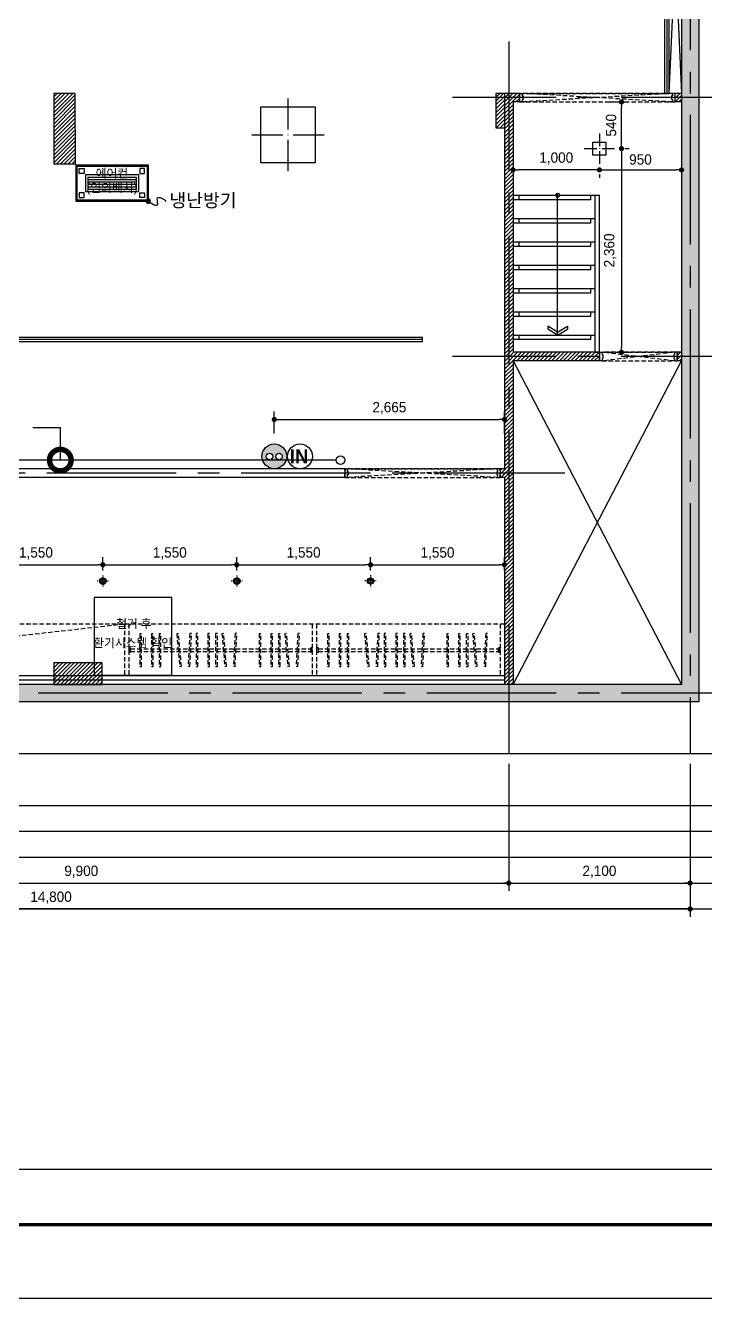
# Model space of a CAD drawing. Header units: millimetres. Extents: x -224448 to 1592092, y -164641 to 319001.
# Drawn here: x -38721 to -30847, y 216014 to 230763 of the extents above; entities that cross this region are included whole.
import ezdxf
from ezdxf.enums import TextEntityAlignment as Align

# ---------------------------------------------------------------- set-up
doc = ezdxf.new("R2010")
doc.units = ezdxf.units.MM
doc.linetypes.add('CENTER2', pattern=[1.125, 0.75, -0.125, 0.125, -0.125])
doc.linetypes.add('HIDDEN', pattern=[9.525, 6.35, -3.175])
doc.layers.get('Defpoints').update_dxf_attribs({"color": 35})
for name, color, linetype in [('ARREA', 1, 'Continuous'), ('CORE', 7, 'Continuous'), ('DIM', 3, 'Continuous'), ('I-CL-LIT', 7, 'Continuous'), ('I-LIGHT', 1, 'Continuous'), ('I-SYM', 4, 'Continuous'), ('I-TEXT', 7, 'Continuous'), ('I_CON', 2, 'Continuous'), ('I_FORMAT', 7, 'Continuous'), ('I_FUR', 6, 'Continuous'), ('I_HAT', 8, 'Continuous'), ('I_TXT', 7, 'Continuous'), ('I_WALL', 3, 'Continuous')]:
    doc.layers.add(name, color=color, linetype=linetype)
doc.styles.add('HY울릉도', font='')
doc.styles.add('IABU-글꼴스타일', font='')
doc.styles.add('NTOP', font='Dotum.ttf')
doc.styles.add('맑은고딕', font='malgun.ttf')
doc.styles.get('HY울릉도').set_extended_font_data('HY울릉도L')
doc.styles.get('IABU-글꼴스타일').set_extended_font_data('HY울릉도L')
doc.linetypes.add('BATTING', pattern='A,0.00254,-2.54,[134,ltypeshp.shx,S=2.54,R=0,X=-2.54,Y=0],-5.08,[134,ltypeshp.shx,S=2.54,R=180,X=2.54,Y=0],-2.54', length=10.16254)
doc.dimstyles.new('IABC-100 (SUB)', dxfattribs={"dimscale": 60, "dimtxt": 2, "dimasz": 1, "dimexe": 1.5, "dimexo": 2, "dimgap": 1, "dimtad": 1, "dimdec": 0, "dimdsep": 46, "dimlunit": 6, "dimtxsty": 'IABU-글꼴스타일', "dimblk": '1234_Dot', "dimcen": 1, "dimclrd": 4, "dimclre": 4, "dimclrt": 7, "dimadec": 0, "dimazin": 0, "dimtfac": 1, "dimtdec": 0, "dimtix": 1, "dimtmove": 2, "dimatfit": 3, "dimldrblk": '1234_Dot', "dimfxl": 2, "dimtolj": 1, "dimtzin": 0, "dimarcsym": 0})
pattern_1 = [(45, (29872.41, 179460.043), (-22.45064, 22.45064), [])]
pattern_2 = [(45, (33680.907, 80373.456), (-22.4506403, 22.4506403), [])]

# ---------------------------------------------------------------- blocks, each defined once
blk = doc.blocks.new('FR1')
at = {"layer": 'Defpoints'}
blk.add_lwpolyline([(89059, 47504), (131059, 47504), (131059, 17804), (89059, 17804)], close=True, dxfattribs=at)
at = {"layer": 'I_FORMAT'}
blk.add_line((126044, 19673), (90159, 19673), dxfattribs=at)
at = {"layer": 'I_FORMAT', "const_width": 50.2}
blk.add_lwpolyline([(126044, 18873), (90159, 18873), (90159, 46435), (126044, 46435)], dxfattribs=at)
blk = doc.blocks.new('1234_Dot')
at = {"color": 0, "linetype": 'ByBlock', "lineweight": -2}
blk.add_line((-0.5, 0), (-1, 0), dxfattribs=at)
at = {"color": 0, "linetype": 'ByBlock', "const_width": 0.5}
blk.add_lwpolyline([(-0.25, 0, 1), (0.25, 0, 1)], format="xyb", close=True, dxfattribs=at)
blk = doc.blocks.new('*D707')
at = {"layer": 'Defpoints', "color": 0, "ltscale": 50, "transparency": 16777216}
for p in [(-43025, 222327), (-33125, 222327), (-33125, 220827)]:
    blk.add_point(p, dxfattribs=at)
at = {"layer": 'DIM', "color": 4, "lineweight": -2, "ltscale": 50, "transparency": 16777216}
for p, q in [((-43025, 222207), (-43025, 220737)), ((-33125, 222207), (-33125, 220737)), ((-42965, 220827), (-33185, 220827))]:
    blk.add_line(p, q, dxfattribs=at)
at = {"layer": 'DIM', "color": 4, "lineweight": -2, "ltscale": 50, "transparency": 16777216, "xscale": 60, "yscale": 60, "zscale": 60, "rotation": 180}
blk.add_blockref('1234_Dot', (-43025, 220827), dxfattribs=at)
at = {"layer": 'DIM', "color": 4, "lineweight": -2, "ltscale": 50, "transparency": 16777216, "xscale": 60, "yscale": 60, "zscale": 60}
blk.add_blockref('1234_Dot', (-33125, 220827), dxfattribs=at)
at = {"layer": 'DIM', "color": 7, "ltscale": 50, "transparency": 16777216, "insert": (-38075, 220958), "char_height": 120, "attachment_point": 5, "style": 'IABU-글꼴스타일'}
blk.add_mtext('\\A1;9,900', dxfattribs=at)
blk = doc.blocks.new('*D708')
at = {"layer": 'Defpoints', "color": 0, "ltscale": 50, "transparency": 16777216}
for p in [(-33125, 222327), (-31025, 222327), (-31025, 220827)]:
    blk.add_point(p, dxfattribs=at)
at = {"layer": 'DIM', "color": 4, "lineweight": -2, "ltscale": 50, "transparency": 16777216}
for p, q in [((-33125, 222207), (-33125, 220737)), ((-31025, 222207), (-31025, 220737)), ((-33065, 220827), (-31085, 220827))]:
    blk.add_line(p, q, dxfattribs=at)
at = {"layer": 'DIM', "color": 4, "lineweight": -2, "ltscale": 50, "transparency": 16777216, "xscale": 60, "yscale": 60, "zscale": 60, "rotation": 180}
blk.add_blockref('1234_Dot', (-33125, 220827), dxfattribs=at)
at = {"layer": 'DIM', "color": 4, "lineweight": -2, "ltscale": 50, "transparency": 16777216, "xscale": 60, "yscale": 60, "zscale": 60}
blk.add_blockref('1234_Dot', (-31025, 220827), dxfattribs=at)
at = {"layer": 'DIM', "color": 7, "ltscale": 50, "transparency": 16777216, "insert": (-32075, 220958), "char_height": 120, "attachment_point": 5, "style": 'IABU-글꼴스타일'}
blk.add_mtext('\\A1;2,100', dxfattribs=at)
blk = doc.blocks.new('*D709')
at = {"layer": 'Defpoints', "color": 0, "ltscale": 50, "transparency": 16777216}
for p in [(-45825, 222327), (-31025, 222327), (-45825, 220527)]:
    blk.add_point(p, dxfattribs=at)
at = {"layer": 'DIM', "color": 4, "lineweight": -2, "ltscale": 50, "transparency": 16777216}
for p, q in [((-45825, 222207), (-45825, 220437)), ((-31025, 222207), (-31025, 220437)), ((-31085, 220527), (-45765, 220527))]:
    blk.add_line(p, q, dxfattribs=at)
at = {"layer": 'DIM', "color": 4, "lineweight": -2, "ltscale": 50, "transparency": 16777216, "xscale": 60, "yscale": 60, "zscale": 60, "rotation": 180}
blk.add_blockref('1234_Dot', (-45825, 220527), dxfattribs=at)
at = {"layer": 'DIM', "color": 4, "lineweight": -2, "ltscale": 50, "transparency": 16777216, "xscale": 60, "yscale": 60, "zscale": 60}
blk.add_blockref('1234_Dot', (-31025, 220527), dxfattribs=at)
at = {"layer": 'DIM', "color": 7, "ltscale": 50, "transparency": 16777216, "insert": (-38425, 220658), "char_height": 120, "attachment_point": 5, "style": 'IABU-글꼴스타일'}
blk.add_mtext('\\A1;14,800', dxfattribs=at)
blk = doc.blocks.new('j 10')
at = {"layer": 'I_FUR', "color": 8, "linetype": 'HIDDEN', "ltscale": 8}
for p, q in [((300474, 48442), (300574, 48442)), ((300474, 48412), (300474, 48442)), ((300474, 48442), (300474, 48442)), ((300474, 48412), (300474, 47572)), ((300504, 48412), (300474, 48412)), ((300474, 47572), (300574, 48412)), ((300574, 47582), (300474, 48412)), ((300504, 48402), (300504, 48412)), ((300544, 48402), (300504, 48402)), ((300574, 48412), (300544, 48412)), ((300544, 48412), (300544, 48402)), ((300574, 48442), (300574, 48412)), ((300574, 47572), (300574, 48412)), ((300574, 48412), (300574, 47582)), ((300504, 47572), (300474, 47572)), ((300474, 47572), (300474, 47542)), ((300474, 47542), (300574, 47542)), ((300474, 47542), (300474, 47542)), ((300544, 47582), (300504, 47582)), ((300504, 47582), (300504, 47572)), ((300544, 47572), (300544, 47582)), ((300574, 47572), (300544, 47572)), ((300574, 47542), (300574, 47572))]:
    blk.add_line(p, q, dxfattribs=at)
blk = doc.blocks.new('J20')
at = {"layer": 'I-LIGHT', "color": 144}
for p, q in [((33370, 27039), (33370, 26619)), ((33370, 27039), (34210, 27039)), ((33384, 27025), (33384, 26633)), ((33384, 27025), (34196, 27025)), ((34196, 27025), (34196, 26633)), ((34210, 27039), (34210, 26619)), ((33482, 26927), (33482, 26731)), ((33482, 26927), (34098, 26927)), ((33510, 26899), (33510, 26759)), ((33510, 26899), (34070, 26899)), ((33510, 26899), (34070, 26899)), ((33510, 26871), (34070, 26871)), ((34070, 26899), (34070, 26759)), ((34098, 26927), (34098, 26731)), ((33482, 26731), (34098, 26731)), ((33510, 26843), (34070, 26843)), ((33510, 26815), (34070, 26815)), ((33510, 26787), (34070, 26787)), ((33510, 26759), (34070, 26759)), ((33510, 26759), (34070, 26759)), ((33510, 26759), (34070, 26759)), ((33510, 26759), (34070, 26759)), ((33510, 26731), (34070, 26731)), ((33370, 26619), (34210, 26619)), ((33384, 26633), (34196, 26633))]:
    blk.add_line(p, q, dxfattribs=at)
for points in [[(33468, 26941), (33412, 26941), (33412, 26997), (33468, 26997)], [(34112, 26941), (34168, 26941), (34168, 26997), (34112, 26997)], [(33468, 26717), (33412, 26717), (33412, 26661), (33468, 26661)], [(34112, 26717), (34168, 26717), (34168, 26661), (34112, 26661)]]:
    blk.add_lwpolyline(points, close=True, dxfattribs=at)
blk = doc.blocks.new('J5')
at = {"color": 150, "ltscale": 50}
blk.add_circle((302452, 41413.6), 72, dxfattribs=at)
at = {"color": 150, "ltscale": 50, "insert": (302500.4, 41414.1), "char_height": 80, "attachment_point": 6, "style": '맑은고딕'}
blk.add_mtext('{\\fPretendard Variable SemiBold|b0|i0|c129|p2;IN}', dxfattribs=at)
blk = doc.blocks.new('l2')
blk.add_circle((354296, 53893), 37.5)
at = {"layer": 'I-CL-LIT', "color": 1}
for p, q in [((354239, 53893), (354230, 53893)), ((354344, 53893), (354248, 53893)), ((354296, 53959), (354296, 53950)), ((354296, 53942), (354296, 53845)), ((354362, 53893), (354353, 53893)), ((354296, 53836), (354296, 53828))]:
    blk.add_line(p, q, dxfattribs=at)
blk.add_circle((354296, 53893), 26.3, dxfattribs=at)
blk = doc.blocks.new('콘센트')
at = {"ltscale": 50}
h = blk.add_hatch(color=150, dxfattribs=at)
h.dxf.hatch_style = 1
edge = h.paths.add_edge_path()
edge.add_arc((-34286, -6087), 100, 0, 360)
edge = h.paths.add_edge_path(flags=16)
edge.add_arc((-34248, -6089), 26, 0, 360)
edge = h.paths.add_edge_path(flags=16)
edge.add_arc((-34325, -6089), 26, 0, 360)
at = {"color": 150, "ltscale": 50}
for centre, radius in [((-34286, -6087), 100), ((-34325, -6089), 26), ((-34248, -6089), 26)]:
    blk.add_circle(centre, radius, dxfattribs=at)
blk = doc.blocks.new('j855')
at = {"layer": 'I-LIGHT'}
for p, q in [((96735, 140572), (96735, 140427)), ((96560, 140397), (96705, 140397)), ((96735, 140398), (96735, 140396)), ((96735, 140367), (96735, 140222)), ((96765, 140397), (96910, 140397))]:
    blk.add_line(p, q, dxfattribs=at)
at = {"layer": 'I-LIGHT', "ltscale": 50}
blk.add_lwpolyline([(96660, 140472), (96810, 140472), (96810, 140322), (96660, 140322)], close=True, dxfattribs=at)
at = {"layer": 'I-LIGHT'}
blk.add_lwpolyline([(96736, 140397), (96735, 140397), (96734, 140397)], dxfattribs=at)
blk = doc.blocks.new('j51')
at = {"layer": 'I-LIGHT'}
for p, q in [((93551, 140906), (93551, 140546)), ((93131, 140486), (93491, 140486)), ((93551, 140486), (93550, 140486)), ((93551, 140487), (93551, 140485)), ((93551, 140486), (93552, 140486)), ((93551, 140426), (93551, 140066)), ((93611, 140486), (93971, 140486))]:
    blk.add_line(p, q, dxfattribs=at)
at = {"layer": 'I-LIGHT', "linetype": 'Continuous'}
blk.add_lwpolyline([(93871, 140806), (93231, 140806), (93231, 140166), (93871, 140166)], close=True, dxfattribs=at)
blk = doc.blocks.new('_DotSmall')
at = {"color": 0, "linetype": 'ByBlock', "const_width": 0.5}
blk.add_lwpolyline([(-0.0625, 0, 1), (0.0625, 0, 1)], format="xyb", close=True, dxfattribs=at)
blk = doc.blocks.new('*D723')
at = {"layer": 'Defpoints', "color": 0, "ltscale": 50, "transparency": 16777216}
for p in [(-33175, 226199), (-35840, 225915), (-33175, 225915)]:
    blk.add_point(p, dxfattribs=at)
at = {"layer": 'DIM', "color": 4, "lineweight": -2, "ltscale": 50, "transparency": 16777216}
for p, q in [((-35840, 226035), (-35840, 226289)), ((-33175, 226035), (-33175, 226289)), ((-35780, 226199), (-33235, 226199))]:
    blk.add_line(p, q, dxfattribs=at)
at = {"layer": 'DIM', "color": 4, "lineweight": -2, "ltscale": 50, "transparency": 16777216, "xscale": 60, "yscale": 60, "zscale": 60, "rotation": 180}
blk.add_blockref('1234_Dot', (-35840, 226199), dxfattribs=at)
at = {"layer": 'DIM', "color": 4, "lineweight": -2, "ltscale": 50, "transparency": 16777216, "xscale": 60, "yscale": 60, "zscale": 60}
blk.add_blockref('1234_Dot', (-33175, 226199), dxfattribs=at)
at = {"layer": 'DIM', "color": 7, "ltscale": 50, "transparency": 16777216, "insert": (-34507, 226330), "char_height": 120, "attachment_point": 5, "style": 'IABU-글꼴스타일'}
blk.add_mtext('\\A1;2,665', dxfattribs=at)
blk = doc.blocks.new('*D726')
at = {"layer": 'Defpoints', "color": 0, "ltscale": 50, "transparency": 16777216}
for p in [(-37825, 224515), (-39375, 224327), (-37825, 224327)]:
    blk.add_point(p, dxfattribs=at)
at = {"layer": 'DIM', "color": 4, "lineweight": -2, "ltscale": 50, "transparency": 16777216}
for p, q in [((-39375, 224447), (-39375, 224605)), ((-39315, 224515), (-37885, 224515)), ((-37825, 224447), (-37825, 224605))]:
    blk.add_line(p, q, dxfattribs=at)
at = {"layer": 'DIM', "color": 4, "lineweight": -2, "ltscale": 50, "transparency": 16777216, "xscale": 60, "yscale": 60, "zscale": 60, "rotation": 180}
blk.add_blockref('1234_Dot', (-39375, 224515), dxfattribs=at)
at = {"layer": 'DIM', "color": 4, "lineweight": -2, "ltscale": 50, "transparency": 16777216, "xscale": 60, "yscale": 60, "zscale": 60}
blk.add_blockref('1234_Dot', (-37825, 224515), dxfattribs=at)
at = {"layer": 'DIM', "color": 7, "ltscale": 50, "transparency": 16777216, "insert": (-38600, 224647), "char_height": 120, "attachment_point": 5, "style": 'IABU-글꼴스타일'}
blk.add_mtext('\\A1;1,550', dxfattribs=at)
blk = doc.blocks.new('*D727')
at = {"layer": 'Defpoints', "color": 0, "ltscale": 50, "transparency": 16777216}
for p in [(-36275, 224515), (-37825, 224327), (-36275, 224327)]:
    blk.add_point(p, dxfattribs=at)
at = {"layer": 'DIM', "color": 4, "lineweight": -2, "ltscale": 50, "transparency": 16777216}
for p, q in [((-37825, 224447), (-37825, 224605)), ((-37765, 224515), (-36335, 224515)), ((-36275, 224447), (-36275, 224605))]:
    blk.add_line(p, q, dxfattribs=at)
at = {"layer": 'DIM', "color": 4, "lineweight": -2, "ltscale": 50, "transparency": 16777216, "xscale": 60, "yscale": 60, "zscale": 60, "rotation": 180}
blk.add_blockref('1234_Dot', (-37825, 224515), dxfattribs=at)
at = {"layer": 'DIM', "color": 4, "lineweight": -2, "ltscale": 50, "transparency": 16777216, "xscale": 60, "yscale": 60, "zscale": 60}
blk.add_blockref('1234_Dot', (-36275, 224515), dxfattribs=at)
at = {"layer": 'DIM', "color": 7, "ltscale": 50, "transparency": 16777216, "insert": (-37050, 224647), "char_height": 120, "attachment_point": 5, "style": 'IABU-글꼴스타일'}
blk.add_mtext('\\A1;1,550', dxfattribs=at)
blk = doc.blocks.new('*D728')
at = {"layer": 'Defpoints', "color": 0, "ltscale": 50, "transparency": 16777216}
for p in [(-33175, 224515), (-34725, 224327), (-33175, 224327)]:
    blk.add_point(p, dxfattribs=at)
at = {"layer": 'DIM', "color": 4, "lineweight": -2, "ltscale": 50, "transparency": 16777216}
for p, q in [((-34725, 224447), (-34725, 224605)), ((-34665, 224515), (-33235, 224515)), ((-33175, 224447), (-33175, 224605))]:
    blk.add_line(p, q, dxfattribs=at)
at = {"layer": 'DIM', "color": 4, "lineweight": -2, "ltscale": 50, "transparency": 16777216, "xscale": 60, "yscale": 60, "zscale": 60, "rotation": 180}
blk.add_blockref('1234_Dot', (-34725, 224515), dxfattribs=at)
at = {"layer": 'DIM', "color": 4, "lineweight": -2, "ltscale": 50, "transparency": 16777216, "xscale": 60, "yscale": 60, "zscale": 60}
blk.add_blockref('1234_Dot', (-33175, 224515), dxfattribs=at)
at = {"layer": 'DIM', "color": 7, "ltscale": 50, "transparency": 16777216, "insert": (-33950, 224647), "char_height": 120, "attachment_point": 5, "style": 'IABU-글꼴스타일'}
blk.add_mtext('\\A1;1,550', dxfattribs=at)
blk = doc.blocks.new('*D711')
at = {"layer": 'Defpoints', "color": 0, "ltscale": 50, "transparency": 16777216}
for p in [(-32075, 229877), (-31820, 229877), (-31900, 229337)]:
    blk.add_point(p, dxfattribs=at)
at = {"layer": 'DIM', "color": 4, "lineweight": -2, "ltscale": 50, "transparency": 16777216}
for p, q in [((-31955, 229877), (-31730, 229877)), ((-31820, 229397), (-31820, 229817)), ((-31780, 229337), (-31730, 229337))]:
    blk.add_line(p, q, dxfattribs=at)
at = {"layer": 'DIM', "color": 4, "lineweight": -2, "ltscale": 50, "transparency": 16777216, "xscale": 60, "yscale": 60, "zscale": 60}
for p, rotation in [((-31820, 229877), 90), ((-31820, 229337), 270)]:
    blk.add_blockref('1234_Dot', p, dxfattribs=dict(at, rotation=rotation))
at = {"layer": 'DIM', "color": 7, "ltscale": 50, "transparency": 16777216, "insert": (-31940, 229607), "char_height": 120, "attachment_point": 5, "rotation": 90, "style": 'IABU-글꼴스타일'}
blk.add_mtext('\\A1;540', dxfattribs=at)
blk = doc.blocks.new('*D733')
at = {"layer": 'Defpoints', "color": 0, "ltscale": 50, "transparency": 16777216}
for p in [(-31900, 229337), (-31900, 226977), (-31820, 226977)]:
    blk.add_point(p, dxfattribs=at)
at = {"layer": 'DIM', "color": 4, "lineweight": -2, "ltscale": 50, "transparency": 16777216}
for p, q in [((-31820, 229277), (-31820, 227037)), ((-31780, 229337), (-31730, 229337)), ((-31780, 226977), (-31730, 226977))]:
    blk.add_line(p, q, dxfattribs=at)
at = {"layer": 'DIM', "color": 4, "lineweight": -2, "ltscale": 50, "transparency": 16777216, "xscale": 60, "yscale": 60, "zscale": 60}
for p, rotation in [((-31820, 229337), 90), ((-31820, 226977), 270)]:
    blk.add_blockref('1234_Dot', p, dxfattribs=dict(at, rotation=rotation))
at = {"layer": 'DIM', "color": 7, "ltscale": 50, "transparency": 16777216, "insert": (-31951, 228157), "char_height": 120, "attachment_point": 5, "rotation": 90, "style": 'IABU-글꼴스타일'}
blk.add_mtext('\\A1;2,360', dxfattribs=at)
blk = doc.blocks.new('*D734')
at = {"layer": 'Defpoints', "color": 0, "ltscale": 50, "transparency": 16777216}
for p in [(-33075, 229162), (-33075, 229090), (-32075, 229162)]:
    blk.add_point(p, dxfattribs=at)
at = {"layer": 'DIM', "color": 4, "lineweight": -2, "ltscale": 50, "transparency": 16777216}
for p, q in [((-32135, 229090), (-33015, 229090)), ((-33075, 229042), (-33075, 229000)), ((-32075, 229042), (-32075, 229000))]:
    blk.add_line(p, q, dxfattribs=at)
at = {"layer": 'DIM', "color": 4, "lineweight": -2, "ltscale": 50, "transparency": 16777216, "xscale": 60, "yscale": 60, "zscale": 60, "rotation": 180}
blk.add_blockref('1234_Dot', (-33075, 229090), dxfattribs=at)
at = {"layer": 'DIM', "color": 4, "lineweight": -2, "ltscale": 50, "transparency": 16777216, "xscale": 60, "yscale": 60, "zscale": 60}
blk.add_blockref('1234_Dot', (-32075, 229090), dxfattribs=at)
at = {"layer": 'DIM', "color": 7, "ltscale": 50, "transparency": 16777216, "insert": (-32575, 229222), "char_height": 120, "attachment_point": 5, "style": 'IABU-글꼴스타일'}
blk.add_mtext('\\A1;1,000', dxfattribs=at)
blk = doc.blocks.new('*D732')
at = {"layer": 'Defpoints', "color": 0, "ltscale": 50, "transparency": 16777216}
for p in [(-32075, 229162), (-31125, 229162), (-31125, 229090)]:
    blk.add_point(p, dxfattribs=at)
at = {"layer": 'DIM', "color": 4, "lineweight": -2, "ltscale": 50, "transparency": 16777216}
for p, q in [((-32015, 229090), (-31185, 229090)), ((-32075, 229042), (-32075, 229000)), ((-31125, 229042), (-31125, 229000))]:
    blk.add_line(p, q, dxfattribs=at)
at = {"layer": 'DIM', "color": 4, "lineweight": -2, "ltscale": 50, "transparency": 16777216, "xscale": 60, "yscale": 60, "zscale": 60, "rotation": 180}
blk.add_blockref('1234_Dot', (-32075, 229090), dxfattribs=at)
at = {"layer": 'DIM', "color": 4, "lineweight": -2, "ltscale": 50, "transparency": 16777216, "xscale": 60, "yscale": 60, "zscale": 60}
blk.add_blockref('1234_Dot', (-31125, 229090), dxfattribs=at)
at = {"layer": 'DIM', "color": 7, "ltscale": 50, "transparency": 16777216, "insert": (-31600, 229210), "char_height": 120, "attachment_point": 5, "style": 'IABU-글꼴스타일'}
blk.add_mtext('\\A1;950', dxfattribs=at)
blk = doc.blocks.new('*D738')
at = {"layer": 'Defpoints', "color": 0, "ltscale": 50, "transparency": 16777216}
for p in [(-34725, 224515), (-36275, 224327), (-34725, 224327)]:
    blk.add_point(p, dxfattribs=at)
at = {"layer": 'DIM', "color": 4, "lineweight": -2, "ltscale": 50, "transparency": 16777216}
for p, q in [((-36275, 224447), (-36275, 224605)), ((-36215, 224515), (-34785, 224515)), ((-34725, 224447), (-34725, 224605))]:
    blk.add_line(p, q, dxfattribs=at)
at = {"layer": 'DIM', "color": 4, "lineweight": -2, "ltscale": 50, "transparency": 16777216, "xscale": 60, "yscale": 60, "zscale": 60, "rotation": 180}
blk.add_blockref('1234_Dot', (-36275, 224515), dxfattribs=at)
at = {"layer": 'DIM', "color": 4, "lineweight": -2, "ltscale": 50, "transparency": 16777216, "xscale": 60, "yscale": 60, "zscale": 60}
blk.add_blockref('1234_Dot', (-34725, 224515), dxfattribs=at)
at = {"layer": 'DIM', "color": 7, "ltscale": 50, "transparency": 16777216, "insert": (-35500, 224647), "char_height": 120, "attachment_point": 5, "style": 'IABU-글꼴스타일'}
blk.add_mtext('\\A1;1,550', dxfattribs=at)
blk = doc.blocks.new('마감지시')
at = {"layer": 'I-SYM'}
blk.add_hatch(color=256, dxfattribs=at).paths.add_polyline_path([(100285, -105169, 1), (100395, -105169, 1)])
blk.add_circle((100340, -105169), 55.1, dxfattribs=at)
blk.add_open_spline([(100340, -105169), (100472, -105076), (100636, -104989), (100521, -105343), (100750, -105224), (100793, -105160)], degree=3, knots=[104.407257, 104.407257, 104.407257, 104.407257, 483.492448, 667.725925, 958.402292, 958.402292, 958.402292, 958.402292], dxfattribs=at)

msp = doc.modelspace()

# ---------------------------------------------------------------- hatches: boundary and pattern name
at = {"layer": 'I_HAT', "true_color": 0x000000}
h = msp.add_hatch(color=18, dxfattribs=at)
h.dxf.hatch_style = 1
h.paths.add_polyline_path([(-30924.535, 233627.026), (-45318.984, 233627.026), (-45930.412, 222927.026), (-30924.535, 222927.026)])
h.paths.add_polyline_path([(-31124.535, 233427.026), (-31124.535, 223127.026), (-45718.657, 223127.026), (-45130.086, 233427.026)], flags=16)
h.paths.add_polyline_path([(-43472.035, 232904.103), (-43472.035, 232478.123), (-43074.535, 232478.123), (-43074.535, 230927.026), (-42974.535, 230927.026), (-42949.535, 230927.026), (-42949.535, 233402.026), (-31149.535, 233402.026), (-31149.535, 229977.026), (-31174.535, 229977.026), (-31174.535, 233377.026), (-42924.535, 233377.026), (-42924.535, 230927.026), (-42974.535, 230927.026), (-43074.535, 230927.026), (-43074.535, 230948.123), (-44059.535, 230948.123), (-44259.535, 230948.123), (-44309.535, 230948.123), (-44309.535, 230898.123), (-44823.799, 230898.123, -1), (-44870.27, 230898.123, -0.414213562), (-44847.035, 230921.359), (-44847.035, 232904.103)], flags=0)
h.paths.add_polyline_path([(-44059.535, 232628.123), (-44059.535, 231688.123), (-44009.535, 231688.123), (-44009.535, 231738.123), (-43472.035, 231738.123), (-43472.035, 230998.123), (-43445.432, 230998.123), (-43357.757, 231048.742), (-43357.757, 231014.101), (-43472.035, 230948.123), (-43586.312, 231014.101), (-43586.312, 231048.742), (-43498.637, 230998.123), (-43472.035, 230998.123), (-43472.035, 231318.123), (-44059.535, 231318.123), (-44059.535, 232628.123), (-44109.535, 232628.123), (-44109.535, 231318.123), (-44209.535, 231318.123), (-44209.535, 232628.123)], flags=0)
h.paths.add_polyline_path([(-42974.535, 230027.026), (-42924.535, 230027.026), (-42924.535, 225627.026), (-42974.535, 225627.026)], flags=0)
h.paths.add_polyline_path([(-43074.535, 229877.026), (-43074.535, 223127.026), (-45332.943, 229877.026)], flags=0)
h.paths.add_polyline_path([(-33074.535, 228797.026), (-32582.671, 228797.026, -1), (-32536.2, 228797.026), (-32074.535, 228797.026), (-32074.535, 226977.026), (-32074.535, 226877.026), (-33074.535, 226877.026), (-32099.535, 225002.026), (-33074.535, 223127.026), (-33074.535, 226877.026), (-32074.535, 226877.026), (-32074.535, 226977.026), (-32124.535, 226977.026), (-33074.535, 226977.026)], flags=0)
h.paths.add_polyline_path([(-32124.535, 228527.026), (-32124.535, 227177.026), (-32174.535, 227177.026), (-32174.535, 227127.026), (-33006.936, 227127.026), (-33006.936, 227177.026), (-32559.436, 227177.026), (-32673.713, 227243.004), (-32673.713, 227277.645), (-32559.436, 227211.667), (-32559.436, 227397.026), (-33006.936, 227397.026), (-33006.936, 227447.026), (-32559.436, 227447.026), (-32559.436, 227667.026), (-33006.936, 227667.026), (-33006.936, 227717.026), (-32559.436, 227717.026), (-32559.436, 227937.026), (-33006.936, 227937.026), (-33006.936, 227987.026), (-32559.436, 227987.026), (-32559.436, 228207.026), (-33006.936, 228207.026), (-33006.936, 228257.026), (-32559.436, 228257.026), (-32559.436, 228477.026), (-33006.936, 228477.026), (-33006.936, 228527.026)], flags=0)
at = {"layer": 'I_HAT'}
h = msp.add_hatch(dxfattribs=at)
h.set_pattern_fill('ANSI31', color=256, scale=10)
h.set_pattern_definition(pattern_2)
h.paths.add_polyline_path([(-43024.535, 229927.026), (-45330.086, 229927.026), (-45332.943, 229877.026), (-43074.535, 229877.026), (-43074.535, 225577.026), (-43024.535, 225577.026)])
h.paths.add_polyline_path([(-42974.535, 229927.026), (-43024.535, 229927.026), (-43024.535, 225577.026), (-42924.535, 225577.026), (-42924.535, 225627.026), (-42974.535, 225627.026)])
h.paths.add_polyline_path([(-43024.535, 229977.026), (-43074.535, 229977.026), (-45327.229, 229977.026), (-45330.086, 229927.026), (-43024.535, 229927.026)])
h.paths.add_polyline_path([(-42974.535, 229977.026), (-43024.535, 229977.026), (-43024.535, 229927.026), (-42974.535, 229927.026)])
h.paths.add_polyline_path([(-42974.535, 225527.026), (-42924.535, 225527.026), (-42924.535, 225577.026), (-43024.535, 225577.026), (-43024.535, 223127.026), (-42974.535, 223127.026)])
h.paths.add_polyline_path([(-43024.535, 225577.026), (-43074.535, 225577.026), (-43074.535, 223127.026), (-43024.535, 223127.026)])
h.paths.add_polyline_path([(-35774.513, 223552.44), (-35234.513, 223552.44), (-35234.513, 223755.297), (-35774.513, 223755.297)], flags=9)
h.paths.add_polyline_path([(-37934.85, 224765.053), (-37291.719, 224765.053), (-37291.719, 225012.338), (-37934.85, 225012.338)], flags=9)
h.paths.add_polyline_path([(-37846.394, 228814.799), (-37096.075, 228814.799), (-37096.075, 229103.299), (-37846.394, 229103.299)], flags=9)
h.paths.add_polyline_path([(-39612.603, 227454.17), (-37198.115, 227454.17), (-37198.115, 227752.287), (-39612.603, 227752.287)], flags=9)
h.paths.add_polyline_path([(-39586.159, 227711.72), (-37048.323, 227711.72), (-37048.323, 228001.32), (-39586.159, 228001.32)], flags=9)
h.paths.add_polyline_path([(-39633.6, 227945.552), (-38624.628, 227945.552), (-38624.628, 228243.669), (-39633.6, 228243.669)], flags=9)
h.paths.add_polyline_path([(-39600.381, 228143.552), (-34544.583, 228143.552), (-34544.583, 228441.669), (-39600.381, 228441.669)], flags=9)
h.paths.add_polyline_path([(-32190.18, 224694.853), (-31548.633, 224694.853), (-31548.633, 224983.352), (-32190.18, 224983.352)], flags=9)
h.paths.add_polyline_path([(-32767.574, 224384.364), (-31576.762, 224384.364), (-31576.762, 224757.067), (-32767.574, 224757.067)], flags=9)
h.paths.add_polyline_path([(-41811.35, 231973.065), (-39602.968, 231973.065), (-39602.968, 232833.855), (-41811.35, 232833.855)], flags=9)
h.paths.add_polyline_path([(-38321.401, 224426.558), (-37675.995, 224426.558), (-37675.995, 224799.261), (-38321.401, 224799.261)], flags=9)
h.paths.add_polyline_path([(-38869.733, 228500.051), (-37133.515, 228500.051), (-37133.515, 228872.754), (-38869.733, 228872.754)], flags=9)
h = msp.add_hatch(dxfattribs=at)
h.set_pattern_fill('ANSI31', color=256, scale=10)
h.set_pattern_definition([(45, (33483, 107705.15), (-22.45064, 22.45064), [])])
h.paths.add_polyline_path([(-38144.535, 229977.026), (-38394.535, 229977.026), (-38394.535, 229157.026), (-38140.613, 229157.026)])
h = msp.add_hatch(dxfattribs=at)
h.set_pattern_fill('ANSI31', color=256, scale=10)
h.set_pattern_definition(pattern_2)
h.paths.add_polyline_path([(-33174.535, 229927.026), (-33274.535, 229927.026), (-33274.535, 229577.026), (-33174.535, 229577.026)])
h.paths.add_polyline_path([(-33174.535, 229977.026), (-33274.535, 229977.026), (-33274.535, 229927.026), (-33174.535, 229927.026)])
h = msp.add_hatch(dxfattribs=at)
h.set_pattern_fill('ANSI31', color=256, scale=10)
h.set_pattern_definition(pattern_1)
h.paths.add_polyline_path([(-33074.535, 226877.026), (-32074.535, 226877.026), (-32074.535, 226977.026), (-32124.535, 226977.026), (-33074.535, 226977.026), (-33074.535, 229877.026), (-32999.535, 229877.026), (-32999.535, 229977.026), (-33174.535, 229977.026), (-33174.535, 225627.026), (-33224.535, 225627.026), (-33224.535, 225527.026), (-33174.535, 225527.026), (-33174.535, 223127.026), (-33074.535, 223127.026)])
h = msp.add_hatch(dxfattribs=at)
h.set_pattern_fill('ANSI31', color=256, scale=10)
h.set_pattern_definition(pattern_1)
h.paths.add_polyline_path([(-31124.535, 229977.026), (-31199.535, 229977.026), (-31199.535, 229877.026), (-31124.535, 229877.026)])
h.paths.add_polyline_path([(-31124.535, 226977.026), (-31174.535, 226977.026), (-31174.535, 226877.026), (-31124.535, 226877.026)])
h = msp.add_hatch(dxfattribs=at)
h.set_pattern_fill('ANSI31', color=256, scale=10)
h.set_pattern_definition([(45, (33215, 93590.15), (-22.45064, 22.45064), [])])
h.paths.add_polyline_path([(-37834.535, 223127.026), (-37834.426, 223377.026), (-38395.455, 223377.026), (-38394.535, 223127.026)])

# ---------------------------------------------------------------- linework, layer by layer
at = {"color": 9}
for p, q in [((-31124.535, 233197.026), (-31269.926, 229977.026)), ((-31269.926, 233197.026), (-31124.535, 229977.026))]:
    msp.add_line(p, q, dxfattribs=at)
at = {"color": 2}
msp.add_line((-38140.613, 229157.026), (-38394.535, 229157.026), dxfattribs=at)
msp.add_lwpolyline([(-38394.535, 223127.026), (-37834.535, 223127.026), (-37834.426, 223377.026), (-38394.535, 223377.026)], close=True, dxfattribs=at)
at = {"layer": 'ARREA', "color": 1, "linetype": 'CENTER2', "ltscale": 2000}
for p, q in [((-31024.535, 234227.026), (-31024.535, 222327.026)), ((-33124.535, 230577.026), (-33124.535, 222327.026)), ((-30324.535, 229927.026), (-33774.535, 229927.026)), ((-30324.535, 226927.026), (-33774.535, 226927.026)), ((-32474.535, 225577.026), (-43674.535, 225577.026)), ((-30324.535, 223027.026), (-46525.677, 223027.026))]:
    msp.add_line(p, q, dxfattribs=at)
at = {"layer": 'CORE'}
msp.add_line((-32124.535, 226977.026), (-32074.535, 226977.026), dxfattribs=at)
at = {"layer": 'Defpoints'}
for points in [[(-28524.535, 236021.093), (-48325.677, 236021.093), (-48325.677, 220527.026), (-28524.535, 220527.026)], [(-28824.535, 235721.093), (-48025.677, 235721.093), (-48025.677, 220827.026), (-28824.535, 220827.026)], [(-29124.535, 235421.093), (-47725.677, 235421.093), (-47725.677, 221127.026), (-29124.535, 221127.026)], [(-29424.535, 235121.093), (-47425.677, 235121.093), (-47425.677, 221427.026), (-29424.535, 221427.026)], [(-29724.535, 234821.093), (-47125.677, 234821.093), (-47125.677, 221727.026), (-29724.535, 221727.026)], [(-30324.535, 234221.093), (-46525.677, 234221.093), (-46525.677, 222327.026), (-30324.535, 222327.026)]]:
    msp.add_lwpolyline(points, close=True, dxfattribs=at)
at = {"layer": 'I-LIGHT', "color": 6, "ltscale": 50}
for p, q in [((-42124.535, 227152.026), (-34124.535, 227152.026)), ((-34124.535, 227102.026), (-34124.535, 227152.026)), ((-42124.535, 227102.026), (-34124.535, 227102.026))]:
    msp.add_line(p, q, dxfattribs=at)
at = {"layer": 'I-LIGHT', "linetype": 'Continuous'}
msp.add_lwpolyline([(-35361.446, 229817.026), (-36001.446, 229817.026), (-36001.446, 229177.026), (-35361.446, 229177.026)], close=True, dxfattribs=at)
msp.add_lwpolyline([(-35361.446, 229817.026), (-36001.446, 229817.026), (-36001.446, 229177.026), (-35361.446, 229177.026)], close=True, dxfattribs=at)
at = {"layer": 'I-LIGHT', "color": 6, "ltscale": 50, "elevation": 0}
msp.add_lwpolyline([(-37024.535, 224136.807), (-37924.535, 224136.807), (-37924.535, 223236.807), (-37024.535, 223236.807)], close=True, dxfattribs=at)
at = {"layer": 'I-SYM', "color": 8, "linetype": 'Continuous', "ltscale": 0.5}
for p, q in [((-38634.94, 226104.767), (-38317.672, 226104.767)), ((-38317.672, 226104.767), (-38317.672, 225727.026))]:
    msp.add_line(p, q, dxfattribs=at)
at = {"layer": 'I_CON'}
for p, q in [((-30924.535, 233627.026), (-30924.535, 222927.026)), ((-31124.535, 233427.026), (-31124.535, 223127.026)), ((-38144.535, 229977.026), (-38394.535, 229977.026)), ((-38394.535, 229977.026), (-38394.535, 229157.026)), ((-38140.613, 229157.026), (-38144.535, 229977.026)), ((-31124.535, 223127.026), (-45718.657, 223127.026)), ((-30924.535, 222927.026), (-45930.412, 222927.026))]:
    msp.add_line(p, q, dxfattribs=at)
at = {"layer": 'I_FUR', "color": 8, "linetype": 'BATTING', "ltscale": 2.4}
for p, q in [((-31294.926, 233197.026), (-31294.926, 229977.026)), ((-33174.535, 223177.026), (-42974.535, 223177.026))]:
    msp.add_line(p, q, dxfattribs=at)
at = {"layer": 'I_FUR', "color": 8, "linetype": 'HIDDEN', "ltscale": 8}
for p, q in [((-31229.535, 229977.026), (-32999.535, 229977.026)), ((-32999.535, 229877.026), (-32999.535, 229977.026)), ((-32999.535, 229977.026), (-32969.535, 229977.026)), ((-32999.535, 229977.026), (-31239.535, 229977.026)), ((-32969.535, 229977.026), (-32969.535, 229947.026)), ((-31229.535, 229877.026), (-32969.535, 229977.026)), ((-31239.535, 229977.026), (-32969.535, 229877.026)), ((-31199.535, 229977.026), (-31229.535, 229977.026)), ((-31229.535, 229977.026), (-31229.535, 229947.026)), ((-31199.535, 229877.026), (-31199.535, 229977.026)), ((-32999.535, 229877.026), (-31229.535, 229877.026)), ((-32969.535, 229877.026), (-32999.535, 229877.026)), ((-32999.535, 229877.026), (-32999.535, 229877.026)), ((-32969.535, 229947.026), (-32959.535, 229947.026)), ((-32959.535, 229907.026), (-32969.535, 229907.026)), ((-32969.535, 229907.026), (-32969.535, 229877.026)), ((-32959.535, 229947.026), (-32959.535, 229907.026)), ((-31229.535, 229947.026), (-31239.535, 229947.026)), ((-31239.535, 229947.026), (-31239.535, 229907.026)), ((-31239.535, 229907.026), (-31229.535, 229907.026)), ((-31229.535, 229907.026), (-31229.535, 229877.026)), ((-31229.535, 229877.026), (-31199.535, 229877.026)), ((-31199.535, 229877.026), (-31199.535, 229877.026)), ((-33254.535, 225627.026), (-35024.535, 225627.026)), ((-35024.535, 225527.026), (-35024.535, 225627.026)), ((-35024.535, 225627.026), (-34994.535, 225627.026)), ((-35024.535, 225627.026), (-33264.535, 225627.026)), ((-35024.535, 225527.026), (-33254.535, 225527.026)), ((-34994.535, 225527.026), (-35024.535, 225527.026)), ((-35024.535, 225527.026), (-35024.535, 225527.026)), ((-34994.535, 225627.026), (-34994.535, 225597.026)), ((-33254.535, 225527.026), (-34994.535, 225627.026)), ((-33264.535, 225627.026), (-34994.535, 225527.026)), ((-34994.535, 225597.026), (-34984.535, 225597.026)), ((-34984.535, 225557.026), (-34994.535, 225557.026)), ((-34994.535, 225557.026), (-34994.535, 225527.026)), ((-34984.535, 225597.026), (-34984.535, 225557.026)), ((-33254.535, 225597.026), (-33264.535, 225597.026)), ((-33264.535, 225597.026), (-33264.535, 225557.026)), ((-33264.535, 225557.026), (-33254.535, 225557.026)), ((-33224.535, 225627.026), (-33254.535, 225627.026)), ((-33254.535, 225627.026), (-33254.535, 225597.026)), ((-33254.535, 225557.026), (-33254.535, 225527.026)), ((-33254.535, 225527.026), (-33224.535, 225527.026)), ((-33224.535, 225527.026), (-33224.535, 225627.026)), ((-33224.535, 225527.026), (-33224.535, 225527.026)), ((-33174.535, 223827.026), (-42924.535, 223827.026)), ((-37574.535, 223827.026), (-42924.535, 223227.026)), ((-37574.535, 223827.026), (-37574.535, 223227.026)), ((-37524.535, 223827.026), (-37524.535, 223227.026)), ((-35399.535, 223827.026), (-35399.535, 223227.026)), ((-35349.535, 223827.026), (-35349.535, 223227.026)), ((-33224.535, 223827.026), (-33224.535, 223227.026)), ((-37504.535, 223541.54, 0), (-35416.971, 223541.54, 0)), ((-37504.535, 223511.54, 0), (-35416.971, 223511.54, 0)), ((-35416.971, 223501.54, 0), (-35416.971, 223551.54, 0)), ((-35329.535, 223541.54, 0), (-33241.971, 223541.54, 0)), ((-35329.535, 223511.54, 0), (-33241.971, 223511.54, 0)), ((-33241.971, 223501.54, 0), (-33241.971, 223551.54, 0))]:
    msp.add_line(p, q, dxfattribs=at)
at = {"layer": 'I_FUR'}
msp.add_line((-35124.535, 225727.026), (-42824.535, 225727.026), dxfattribs=at)
at = {"layer": 'I_FUR', "color": 8, "linetype": 'HIDDEN', "ltscale": 8, "elevation": 0}
for points in [[(-37397.962, 223336.807), (-37377.962, 223336.807), (-37377.962, 223716.807), (-37397.962, 223716.807)], [(-37262.704, 223336.807), (-37242.704, 223336.807), (-37242.704, 223716.807), (-37262.704, 223716.807)], [(-37172.754, 223336.807), (-37152.754, 223336.807), (-37152.754, 223716.807), (-37172.754, 223716.807)], [(-36936.244, 223337.53), (-36916.32, 223339.273), (-36949.44, 223717.827), (-36969.363, 223716.084)], [(-36837.546, 223338.446), (-36817.573, 223337.405), (-36797.801, 223716.891), (-36817.774, 223717.931)], [(-36744.39, 223337.073), (-36724.39, 223337.073), (-36724.39, 223717.073), (-36744.39, 223717.073)], [(-36609.131, 223337.073), (-36589.131, 223337.073), (-36589.131, 223717.073), (-36609.131, 223717.073)], [(-36519.181, 223337.073), (-36499.181, 223337.073), (-36499.181, 223717.073), (-36519.181, 223717.073)], [(-36412.672, 223337.797), (-36392.748, 223339.54), (-36425.867, 223718.094), (-36445.791, 223716.35)], [(-36313.974, 223338.713), (-36294.001, 223337.672), (-36274.229, 223717.157), (-36294.202, 223718.198)], [(-36016.962, 223336.807), (-35996.962, 223336.807), (-35996.962, 223716.807), (-36016.962, 223716.807)], [(-35881.704, 223336.807), (-35861.704, 223336.807), (-35861.704, 223716.807), (-35881.704, 223716.807)], [(-35791.754, 223336.807), (-35771.754, 223336.807), (-35771.754, 223716.807), (-35791.754, 223716.807)], [(-35685.244, 223337.53), (-35665.32, 223339.273), (-35698.44, 223717.827), (-35718.363, 223716.084)], [(-35586.546, 223338.446), (-35566.573, 223337.405), (-35546.801, 223716.891), (-35566.774, 223717.931)], [(-35222.962, 223336.807), (-35202.962, 223336.807), (-35202.962, 223716.807), (-35222.962, 223716.807)], [(-35087.704, 223336.807), (-35067.704, 223336.807), (-35067.704, 223716.807), (-35087.704, 223716.807)], [(-34997.754, 223336.807), (-34977.754, 223336.807), (-34977.754, 223716.807), (-34997.754, 223716.807)], [(-34761.244, 223337.53), (-34741.32, 223339.273), (-34774.44, 223717.827), (-34794.363, 223716.084)], [(-34662.546, 223338.446), (-34642.573, 223337.405), (-34622.801, 223716.891), (-34642.774, 223717.931)], [(-34569.39, 223337.073), (-34549.39, 223337.073), (-34549.39, 223717.073), (-34569.39, 223717.073)], [(-34434.131, 223337.073), (-34414.131, 223337.073), (-34414.131, 223717.073), (-34434.131, 223717.073)], [(-34344.181, 223337.073), (-34324.181, 223337.073), (-34324.181, 223717.073), (-34344.181, 223717.073)], [(-34237.672, 223337.797), (-34217.748, 223339.54), (-34250.867, 223718.094), (-34270.791, 223716.35)], [(-34138.974, 223338.713), (-34119.001, 223337.672), (-34099.229, 223717.157), (-34119.202, 223718.198)], [(-33841.962, 223336.807), (-33821.962, 223336.807), (-33821.962, 223716.807), (-33841.962, 223716.807)], [(-33706.704, 223336.807), (-33686.704, 223336.807), (-33686.704, 223716.807), (-33706.704, 223716.807)], [(-33616.754, 223336.807), (-33596.754, 223336.807), (-33596.754, 223716.807), (-33616.754, 223716.807)], [(-33510.244, 223337.53), (-33490.32, 223339.273), (-33523.44, 223717.827), (-33543.363, 223716.084)], [(-33411.546, 223338.446), (-33391.573, 223337.405), (-33371.801, 223716.891), (-33391.774, 223717.931)]]:
    msp.add_lwpolyline(points, close=True, dxfattribs=at)
at = {"layer": 'I_FUR', "color": 8, "linetype": 'HIDDEN', "ltscale": 8}
for points in [[(-37524.535, 223552.026), (-37524.535, 223502.026), (-37504.535, 223502.026), (-37504.535, 223552.026)], [(-35416.971, 223551.54), (-35416.971, 223501.54), (-35399.535, 223501.54), (-35399.535, 223551.54)], [(-35349.535, 223552.026), (-35349.535, 223502.026), (-35329.535, 223502.026), (-35329.535, 223552.026)], [(-33241.971, 223551.54), (-33241.971, 223501.54), (-33224.535, 223501.54), (-33224.535, 223551.54)]]:
    msp.add_lwpolyline(points, close=True, dxfattribs=at)
at = {"layer": 'I_FUR'}
msp.add_circle((-35074.535, 225727.026), 50, dxfattribs=at)
at = {"layer": 'I_HAT'}
for p, q in [((-33074.535, 228797.026), (-32074.535, 228797.026)), ((-33006.936, 228797.026), (-33006.936, 228747.026)), ((-32559.436, 227177.026), (-32559.436, 228820.262)), ((-32559.436, 228797.026), (-32559.436, 228820.262)), ((-32174.535, 228747.026), (-32174.535, 228797.026)), ((-32124.535, 226977.026), (-32124.535, 228797.026)), ((-32074.535, 226977.026), (-32074.535, 228797.026)), ((-33074.535, 228747.026), (-32174.535, 228747.026)), ((-33074.535, 228527.026), (-32124.535, 228527.026)), ((-33074.535, 228477.026), (-32174.535, 228477.026)), ((-33006.936, 228527.026), (-33006.936, 228477.026)), ((-32174.535, 228477.026), (-32174.535, 228527.026)), ((-33074.535, 228257.026), (-32124.535, 228257.026)), ((-33074.535, 228207.026), (-32174.535, 228207.026)), ((-33006.936, 228257.026), (-33006.936, 228207.026)), ((-32174.535, 228207.026), (-32174.535, 228257.026)), ((-33074.535, 227987.026), (-32124.535, 227987.026)), ((-33074.535, 227937.026), (-32174.535, 227937.026)), ((-33006.936, 227987.026), (-33006.936, 227937.026)), ((-32174.535, 227937.026), (-32174.535, 227987.026)), ((-33074.535, 227717.026), (-32124.535, 227717.026)), ((-33074.535, 227667.026), (-32174.535, 227667.026)), ((-33006.936, 227717.026), (-33006.936, 227667.026)), ((-32174.535, 227667.026), (-32174.535, 227717.026)), ((-33074.535, 227447.026), (-32124.535, 227447.026)), ((-33006.936, 227447.026), (-33006.936, 227397.026)), ((-32174.535, 227397.026), (-32174.535, 227447.026)), ((-33074.535, 227397.026), (-32174.535, 227397.026)), ((-33074.535, 227177.026), (-32124.535, 227177.026)), ((-33006.936, 227177.026), (-33006.936, 227127.026)), ((-32559.436, 227211.667), (-32673.713, 227277.645)), ((-32673.713, 227277.645), (-32673.713, 227243.004)), ((-32559.436, 227177.026), (-32673.713, 227243.004)), ((-32559.436, 227211.667), (-32445.158, 227277.645)), ((-32559.436, 227177.026), (-32445.158, 227243.004)), ((-32445.158, 227277.645), (-32445.158, 227243.004)), ((-32174.535, 227127.026), (-32174.535, 227177.026)), ((-42124.535, 227127.026), (-34124.535, 227127.026)), ((-33074.535, 227127.026), (-32174.535, 227127.026)), ((-33074.535, 226877.026), (-31124.535, 223127.026)), ((-33074.535, 223127.026), (-31124.535, 226877.026))]:
    msp.add_line(p, q, dxfattribs=at)
msp.add_circle((-32559.436, 228797.026), 23.235, dxfattribs=at)
at = {"layer": 'I_WALL'}
for p, q in [((-31319.926, 233247.026), (-31319.926, 229977.026)), ((-31269.926, 233247.026), (-31269.926, 229977.026)), ((-32999.535, 229977.026), (-33274.535, 229977.026)), ((-33274.535, 229977.026), (-33274.535, 229577.026)), ((-33174.535, 229977.026), (-33174.535, 225627.026)), ((-31124.535, 229977.026), (-31199.535, 229977.026)), ((-32999.535, 229877.026), (-33074.535, 229877.026)), ((-33074.535, 229877.026), (-33074.535, 226977.026)), ((-31124.535, 229877.026), (-31199.535, 229877.026)), ((-33274.535, 229577.026), (-33174.535, 229577.026)), ((-32074.535, 226977.026), (-33074.535, 226977.026)), ((-32074.535, 226877.026), (-33074.535, 226877.026)), ((-33074.535, 226877.026), (-33074.535, 223127.026)), ((-32074.535, 226977.026), (-32074.535, 226877.026)), ((-31124.535, 226977.026), (-31174.535, 226977.026)), ((-31174.535, 226977.026), (-31174.535, 226877.026)), ((-31124.535, 226877.026), (-31174.535, 226877.026)), ((-35024.535, 225627.026), (-42974.535, 225627.026)), ((-35024.535, 225527.026), (-42974.535, 225527.026)), ((-35024.535, 225627.026), (-35024.535, 225527.026)), ((-33174.535, 225627.026), (-33224.535, 225627.026)), ((-33224.535, 225627.026), (-33224.535, 225527.026)), ((-33174.535, 225527.026), (-33224.535, 225527.026)), ((-33174.535, 225527.026), (-33174.535, 223127.026)), ((-33174.535, 223227.026), (-42924.535, 223227.026))]:
    msp.add_line(p, q, dxfattribs=at)
for points in [[(-32999.535, 229977.026), (-32999.535, 229877.026)], [(-31199.535, 229877.026), (-31199.535, 229977.026)]]:
    msp.add_lwpolyline(points, dxfattribs=at)

# ---------------------------------------------------------------- block references
for name, p in [('j51', (-129232.508, 89010.6)), ('j855', (-128809.87, 88939.613))]:
    msp.add_blockref(name, p)
at = {"xscale": 1.44, "yscale": 1.44, "zscale": 1.44}
msp.add_blockref('콘센트', (13532.168, 234536.972), dxfattribs=at)
at = {"layer": 'I-SYM', "color": 9, "linetype": 'Continuous', "ltscale": 0.5, "xscale": -0.4499995898310166, "yscale": 0.4499995898310166, "zscale": 0.4499995897611674, "rotation": 180}
msp.add_blockref('마감지시', (-82452.548, 181401.863), dxfattribs=at)
at = {"layer": 'I-SYM', "color": 8, "linetype": 'Continuous', "ltscale": 0.5, "xscale": -500, "yscale": 500, "zscale": 500, "rotation": 90.00000000000487}
msp.add_blockref('_DotSmall', (-38317.672, 225727.026), dxfattribs=at)
at = {"layer": 'I_HAT'}
for name, p, xscale, yscale, zscale in [('FR1', (-124986.864, 201770.772), 0.8, 0.8, 0.8), ('J5', (-640446.3, 142943.76), 2, 2, 2)]:
    msp.add_blockref(name, p, dxfattribs=dict(at, xscale=xscale, yscale=yscale, zscale=zscale))
msp.add_blockref('J20', (-71509.463, 202108.616), dxfattribs=at)
at = {"layer": 'I_HAT', "rotation": 90}
msp.add_blockref('j 10', (16367.099, -73597.404), dxfattribs=at)
at = {"layer": 'I_WALL'}
for p in [(-392120.659, 170433.674), (-390570.659, 170433.674), (-389020.659, 170434.144)]:
    msp.add_blockref('l2', p, dxfattribs=at)

# ---------------------------------------------------------------- texts
at = {"layer": 'I-TEXT', "color": 0, "style": 'NTOP'}
msp.add_text('냉난방기', height=155, dxfattribs=at).set_placement((-36665.853, 228737.335), align=Align.MIDDLE_CENTER)
at = {"layer": 'I_TXT', "style": '맑은고딕'}
for s, p in [('철거 후', (-37465.161, 223832.331)), ('환기시스템 확인', (-37480.221, 223609.694))]:
    msp.add_text(s, height=100, rotation=360, dxfattribs=at).set_placement(p, align=Align.MIDDLE_CENTER)
at = {"layer": 'I_TXT', "insert": (-37719.463, 228951.708), "char_height": 100, "width": 840, "attachment_point": 5, "style": 'HY울릉도'}
msp.add_mtext('{\\fPretendard Variable Light|b0|i0|c129|p2;에어컨\\P(임의배치)}', dxfattribs=at)

# ---------------------------------------------------------------- dimensions: what is measured, and where the dimension line sits
at = {"layer": 'DIM', "ltscale": 50}
for base, p2, picture, middle in [((-31820, 229877.026), (-32074.532, 229877.026), '*D711', (-31940, 229607.026)), ((-31820, 226977.026), (-31899.532, 226977.026), '*D733', (-31951.429, 228157.026))]:
    dim = msp.add_linear_dim(base=base, p1=(-31899.532, 229337.026), p2=p2, angle=90, dimstyle='IABC-100 (SUB)', dxfattribs=at)
    dim.commit()
    dim.dimension.update_dxf_attribs({"geometry": picture, "text_midpoint": middle})
for base, p1, p2, picture, middle in [((-33074.535, 229090.151), (-32074.532, 229162.026), (-33074.535, 229162.026), '*D734', (-32574.533, 229221.58)), ((-31124.535, 229090.151), (-32074.532, 229162.026), (-31124.535, 229162.026), '*D732', (-31599.533, 229210.151)), ((-33174.535, 226199.045), (-35840, 225915.026), (-33174.535, 225915.026), '*D723', (-34507.267, 226330.474)), ((-37824.51, 224515.133), (-39374.532, 224327.026), (-37824.51, 224327.026), '*D726', (-38599.521, 224646.562)), ((-36274.51, 224515.133), (-37824.51, 224327.026), (-36274.51, 224327.026), '*D727', (-37049.51, 224646.562)), ((-34724.51, 224515.133), (-36274.51, 224327.026), (-34724.51, 224327.026), '*D738', (-35499.51, 224646.562)), ((-33174.535, 224515.133), (-34724.51, 224327.026), (-33174.535, 224327.026), '*D728', (-33949.523, 224646.562)), ((-45824.535, 220527.026), (-31024.535, 222327.026), (-45824.535, 222327.026), '*D709', (-38424.535, 220658.455)), ((-33124.535, 220827.026), (-43024.535, 222327.026), (-33124.535, 222327.026), '*D707', (-38074.535, 220958.455)), ((-31024.535, 220827.026), (-33124.535, 222327.026), (-31024.535, 222327.026), '*D708', (-32074.535, 220958.455))]:
    dim = msp.add_linear_dim(base=base, p1=p1, p2=p2, dimstyle='IABC-100 (SUB)', dxfattribs=at)
    dim.commit()
    dim.dimension.update_dxf_attribs({"geometry": picture, "text_midpoint": middle})

doc.saveas('drawing.dxf')
